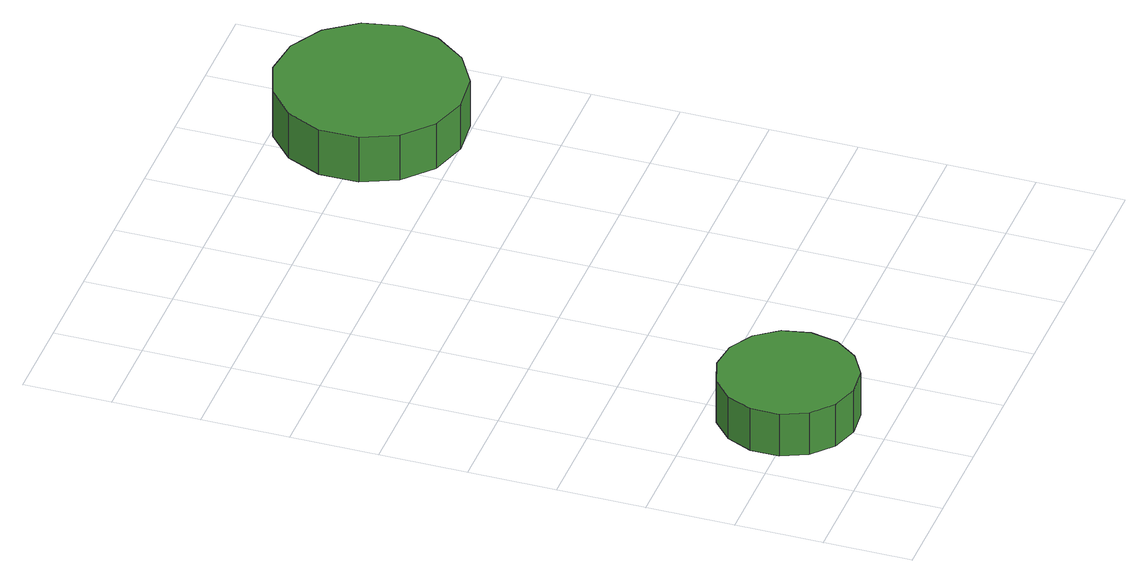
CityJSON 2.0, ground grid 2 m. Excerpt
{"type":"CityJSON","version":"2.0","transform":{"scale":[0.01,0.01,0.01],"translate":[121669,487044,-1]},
"CityObjects":{
"tree1":{"type":"SolitaryVegetationObject","attributes":{"function":"something"},"geometry":[{"type":"MultiSurface","lod":"1","boundaries":[[[0,1,2,3,4,5,6,7,8,9,10,11,12,13,14]],[[15,16,17,18,19,20,21,22,23,24,25,26,27,28,29]],[[0,29,28,1]],[[1,28,27,2]],[[2,27,26,3]],[[3,26,25,4]],[[4,25,24,5]],[[5,24,23,6]],[[6,23,22,7]],[[7,22,21,8]],[[8,21,20,9]],[[9,20,19,10]],[[10,19,18,11]],[[11,18,17,12]],[[12,17,16,13]],[[13,16,15,14]],[[14,15,29,0]]]}]},
"tree2":{"type":"SolitaryVegetationObject","attributes":{"function":"something"},"geometry":[{"type":"MultiSurface","lod":"1","boundaries":[[[30,31,32,33,34,35,36,37,38,39,40,41,42,43,44]],[[45,46,47,48,49,50,51,52,53,54,55,56,57,58,59]],[[30,59,58,31]],[[31,58,57,32]],[[32,57,56,33]],[[33,56,55,34]],[[34,55,54,35]],[[35,54,53,36]],[[36,53,52,37]],[[37,52,51,38]],[[38,51,50,39]],[[39,50,49,40]],[[40,49,48,41]],[[41,48,47,42]],[[42,47,46,43]],[[43,46,45,44]],[[44,45,59,30]]]}]}
},
"vertices":[
[375,224,167],[362,287,167],[324,339,167],[268,371,167],[204,378,167],[143,358,167],[95,315,167],[69,256,167],[69,191,167],[95,133,167],[143,89,167],[204,70,167],[268,76,167],[324,109,167],[362,161,167],[362,161,58],[324,109,58],[268,76,58],[204,70,58],[143,89,58],[95,133,58],[69,191,58],[69,256,58],[95,315,58],[143,358,58],[204,378,58],[268,371,58],[324,339,58],[362,287,58],[375,224,58],
[1156,1409,172],[1137,1496,172],[1085,1567,172],[1009,1611,172],[921,1621,172],[837,1593,172],[772,1534,172],[736,1454,172],[736,1365,172],[772,1285,172],[837,1225,172],[921,1198,172],[1009,1207,172],[1085,1252,172],[1137,1323,172],[1137,1323,56],[1085,1252,56],[1009,1207,56],[921,1198,56],[837,1225,56],[772,1285,56],[736,1365,56],[736,1454,56],[772,1534,56],[837,1593,56],[921,1621,56],[1009,1611,56],[1085,1567,56],[1137,1496,56],[1156,1409,56]
]}
